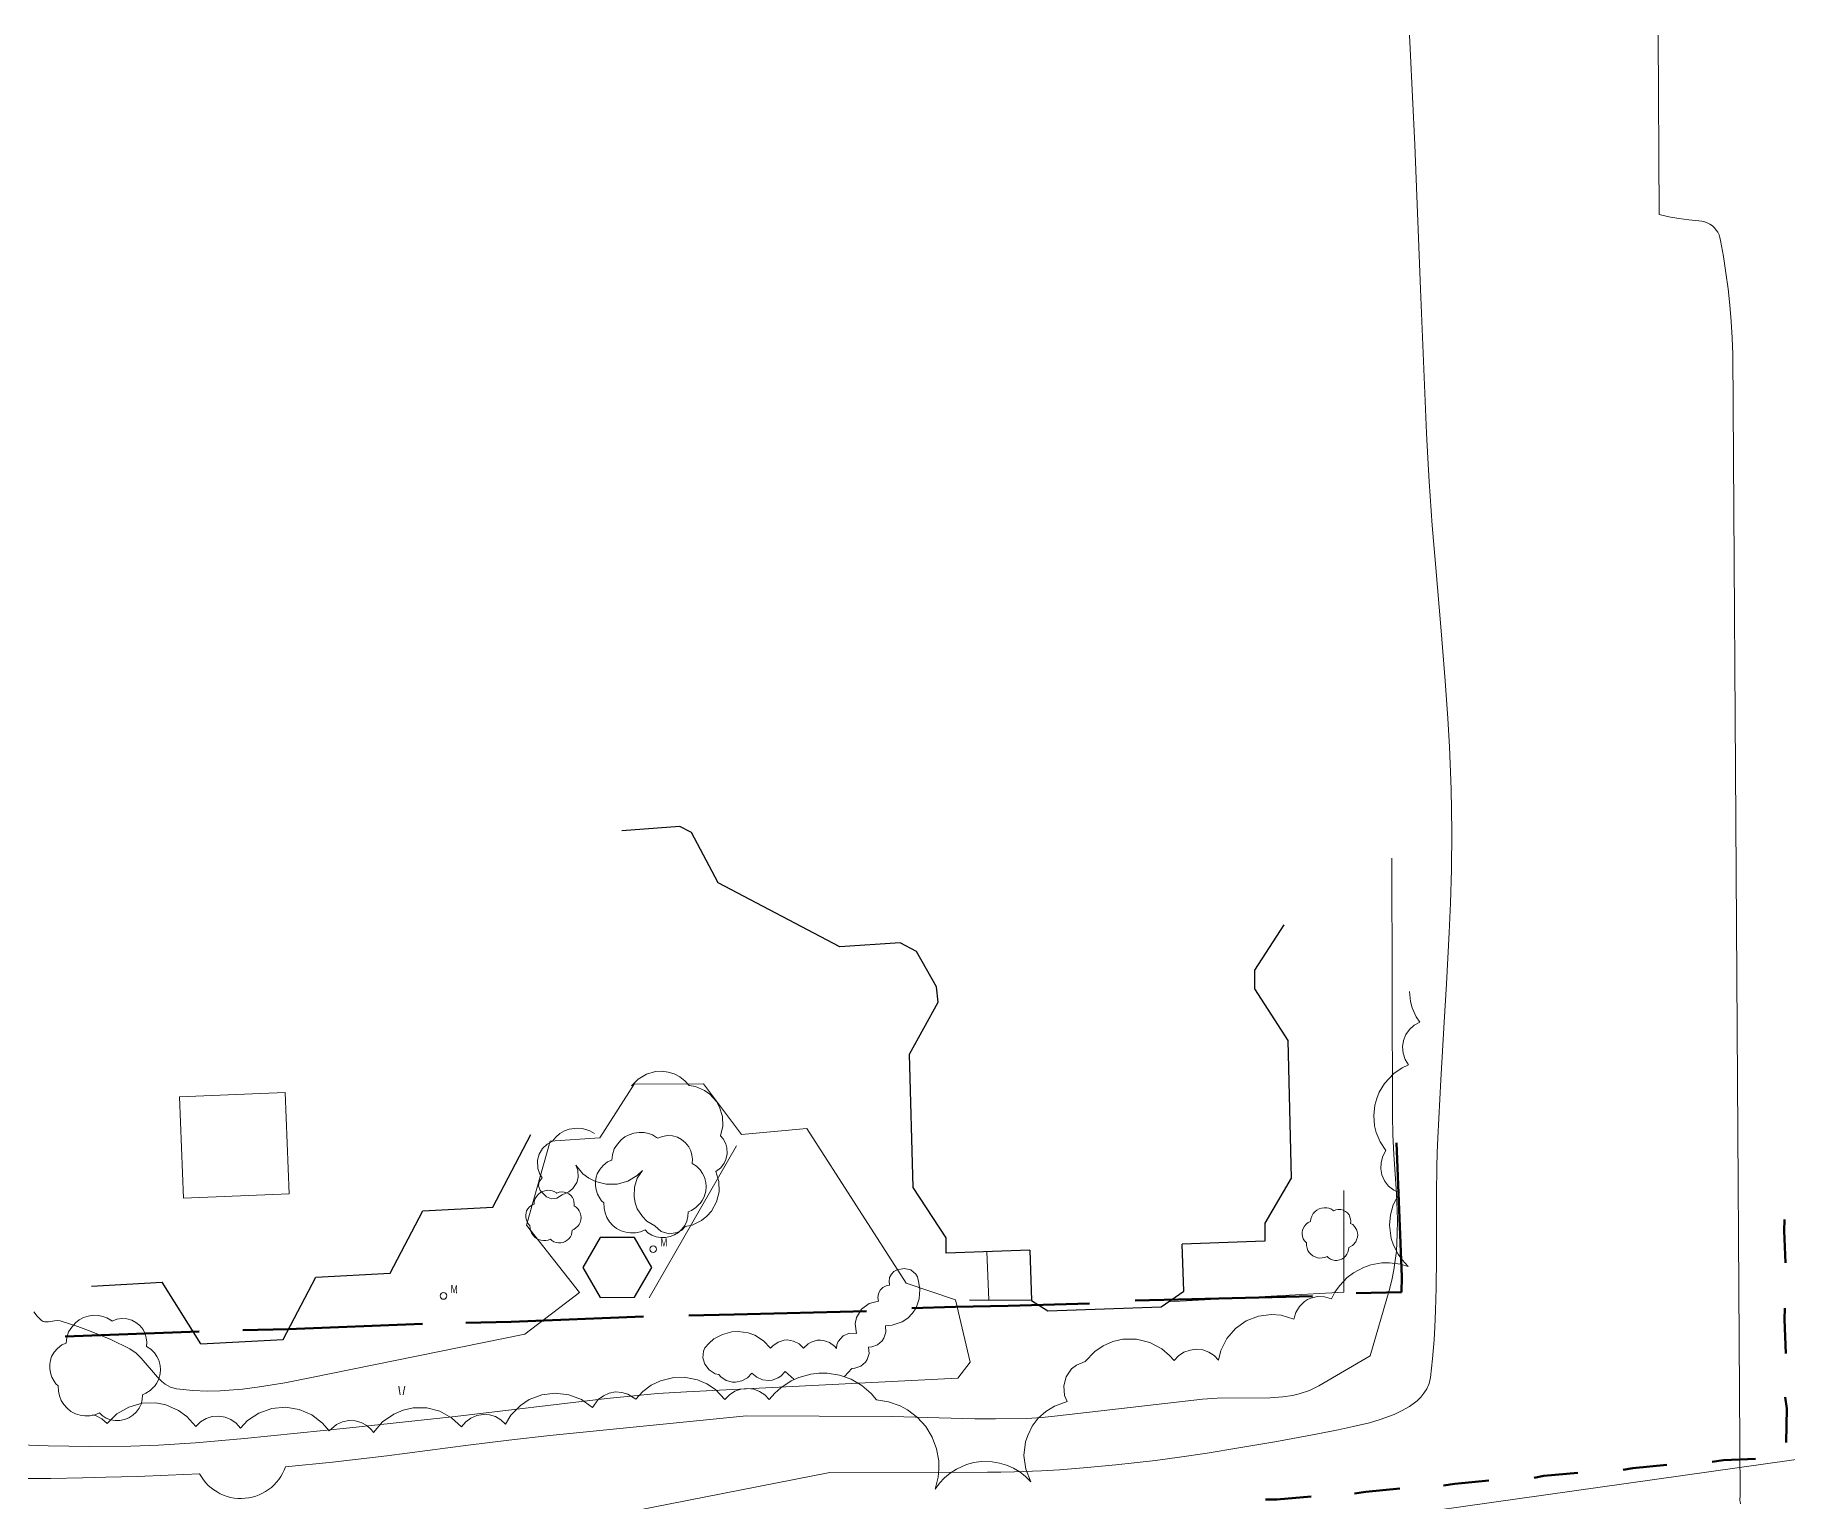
# Model space of a CAD drawing. Header units: metres. Extents: x -208 to 1512, y -277 to 123.
# Drawn here: x 702.9 to 781.8, y 57.1 to 123.1 of the extents above; entities that cross this region are included whole.
import ezdxf
from ezdxf.enums import TextEntityAlignment as Align

# ---------------------------------------------------------------- set-up
doc = ezdxf.new("R2010")
doc.units = ezdxf.units.M
doc.header["$MEASUREMENT"] = 0
for name, color, linetype in [('740_WienGV_Flwd-Bebauungsplan', 7, 'Continuous'), ('740_WienGV_L_Baum_ -gruppen_ Grünflächen', 7, 'Continuous'), ('740_WienGV_L_Böschungskante', 7, 'Continuous'), ('740_WienGV_L_Gebäude', 7, 'Continuous'), ('740_WienGV_L_Mast', 7, 'Continuous'), ('740_WienGV_L_Mauer_Sockel', 7, 'Continuous'), ('740_WienGV_unbrauchbares', 7, 'Continuous')]:
    doc.layers.add(name, color=color, linetype=linetype)
doc.styles.add('ERSTELLTER_STIL_2', font='arial.ttf', dxfattribs={"width": 0.75})

# ---------------------------------------------------------------- blocks, each defined once
blk = doc.blocks.new('LO00130[549]_5', base_point=(721.293, 66.393))
at = {"layer": '740_WienGV_L_Mast', "color": 252, "linetype": 'Continuous', "lineweight": 13, "true_color": 0x949494}
blk.add_circle((721.293, 66.393), 0.15, dxfattribs=at)
at = {"layer": '740_WienGV_L_Mast', "color": 252, "lineweight": 13, "true_color": 0x949494, "style": 'ERSTELLTER_STIL_2'}
blk.add_attdef('M', text='', height=0.36, rotation=358.95, dxfattribs=at).set_placement((721.611, 66.414), align=Align.BOTTOM_LEFT)
blk = doc.blocks.new('LO00130[552]_5', base_point=(730.731, 68.496))
at = {"layer": '740_WienGV_L_Mast', "color": 252, "linetype": 'Continuous', "lineweight": 13, "true_color": 0x949494}
blk.add_circle((730.731, 68.496), 0.15, dxfattribs=at)
at = {"layer": '740_WienGV_L_Mast', "color": 252, "lineweight": 13, "true_color": 0x949494, "style": 'ERSTELLTER_STIL_2'}
blk.add_attdef('M', text='', height=0.36, rotation=358.95, dxfattribs=at).set_placement((731.048, 68.516), align=Align.BOTTOM_LEFT)
blk = doc.blocks.new('GI00131_ATT627(WIESE)0[569]_5', base_point=(719.418, 62.139))
at = {"layer": '740_WienGV_L_Baum_ -gruppen_ Grünflächen', "color": 252, "linetype": 'Continuous', "lineweight": 13, "true_color": 0x949494}
for p, q in [((719.282, 62.341), (719.322, 62.121)), ((719.514, 62.123), (719.562, 62.336)), ((719.322, 62.121), (719.343, 61.94)), ((719.487, 61.938), (719.514, 62.123))]:
    blk.add_line(p, q, dxfattribs=at)
blk = doc.blocks.new('GI0007_ATT22(LAUB)0[583]_5', base_point=(726.242, 69.961))
at = {"layer": '740_WienGV_L_Baum_ -gruppen_ Grünflächen', "color": 252, "linetype": 'Continuous', "lineweight": 13, "true_color": 0x949494}
for p, q in [((725.493, 70.88), (725.572, 70.976)), ((725.572, 70.976), (725.658, 71.042)), ((725.658, 71.042), (725.751, 71.092)), ((725.751, 71.092), (725.857, 71.126)), ((725.857, 71.126), (725.976, 71.145)), ((725.976, 71.145), (726.094, 71.139)), ((726.094, 71.139), (726.186, 71.122)), ((726.186, 71.122), (726.281, 71.091)), ((726.281, 71.091), (726.372, 71.033)), ((726.372, 71.033), (726.401, 71.013)), ((726.401, 71.013), (726.504, 71.055)), ((726.504, 71.055), (726.615, 71.073)), ((726.615, 71.073), (726.727, 71.067)), ((726.727, 71.067), (726.842, 71.037)), ((726.842, 71.037), (726.933, 70.983)), ((726.933, 70.983), (727.024, 70.912)), ((725.014, 70.135), (725.037, 70.215)), ((725.037, 70.215), (725.094, 70.313)), ((725.094, 70.313), (725.168, 70.401)), ((725.168, 70.401), (725.266, 70.479)), ((725.266, 70.479), (725.368, 70.522)), ((725.368, 70.522), (725.382, 70.642)), ((725.382, 70.642), (725.42, 70.773)), ((725.42, 70.773), (725.493, 70.88)), ((727.024, 70.912), (727.099, 70.822)), ((727.099, 70.822), (727.138, 70.729)), ((727.138, 70.729), (727.165, 70.636)), ((727.165, 70.636), (727.178, 70.543)), ((727.178, 70.543), (727.169, 70.444)), ((727.169, 70.444), (727.271, 70.385)), ((727.271, 70.385), (727.347, 70.304)), ((727.347, 70.304), (727.406, 70.219)), ((727.406, 70.219), (727.447, 70.135)), ((724.995, 69.951), (724.996, 70.043)), ((725.009, 69.849), (724.995, 69.951)), ((724.996, 70.043), (725.014, 70.135)), ((725.041, 69.753), (725.009, 69.849)), ((725.094, 69.663), (725.041, 69.753)), ((725.134, 69.607), (725.094, 69.663)), ((725.187, 69.561), (725.134, 69.607)), ((725.191, 69.44), (725.187, 69.561)), ((725.213, 69.333), (725.191, 69.44)), ((727.254, 69.454), (727.155, 69.39)), ((727.339, 69.534), (727.254, 69.454)), ((727.348, 69.547), (727.339, 69.534)), ((727.399, 69.613), (727.348, 69.547)), ((727.443, 69.696), (727.399, 69.613)), ((727.479, 69.825), (727.443, 69.696)), ((727.447, 70.135), (727.477, 70.017)), ((727.477, 70.017), (727.488, 69.928)), ((727.488, 69.928), (727.479, 69.825)), ((725.253, 69.23), (725.213, 69.333)), ((725.312, 69.136), (725.253, 69.23)), ((725.387, 69.053), (725.312, 69.136)), ((725.473, 68.984), (725.387, 69.053)), ((725.571, 68.932), (725.473, 68.984)), ((725.677, 68.898), (725.571, 68.932)), ((725.787, 68.882), (725.677, 68.898)), ((725.898, 68.887), (725.787, 68.882)), ((726.007, 68.91), (725.898, 68.887)), ((726.11, 68.953), (726.007, 68.91)), ((726.173, 68.889), (726.11, 68.953)), ((726.263, 68.834), (726.173, 68.889)), ((726.362, 68.797), (726.263, 68.834)), ((726.466, 68.777), (726.362, 68.797)), ((726.573, 68.779), (726.466, 68.777)), ((726.676, 68.8), (726.573, 68.779)), ((726.775, 68.839), (726.676, 68.8)), ((726.863, 68.896), (726.775, 68.839)), ((726.941, 68.968), (726.863, 68.896)), ((727.003, 69.054), (726.941, 68.968)), ((727.049, 69.149), (727.003, 69.054)), ((727.076, 69.251), (727.049, 69.149)), ((727.085, 69.358), (727.076, 69.251)), ((727.155, 69.39), (727.085, 69.358))]:
    blk.add_line(p, q, dxfattribs=at)
blk = doc.blocks.new('GI0007_ATT22(LAUB)0[584]_5', base_point=(761.175, 69.176))
at = {"layer": '740_WienGV_L_Baum_ -gruppen_ Grünflächen', "color": 252, "linetype": 'Continuous', "lineweight": 13, "true_color": 0x949494}
for p, q in [((760.427, 70.096), (760.505, 70.192)), ((760.505, 70.192), (760.592, 70.258)), ((760.592, 70.258), (760.685, 70.308)), ((760.685, 70.308), (760.79, 70.342)), ((760.79, 70.342), (760.91, 70.361)), ((760.91, 70.361), (761.027, 70.355)), ((761.027, 70.355), (761.119, 70.337)), ((761.119, 70.337), (761.215, 70.307)), ((761.215, 70.307), (761.306, 70.249)), ((761.306, 70.249), (761.334, 70.229)), ((761.334, 70.229), (761.438, 70.271)), ((761.438, 70.271), (761.548, 70.289)), ((761.548, 70.289), (761.66, 70.283)), ((761.66, 70.283), (761.775, 70.252)), ((761.775, 70.252), (761.867, 70.199)), ((761.867, 70.199), (761.958, 70.128)), ((759.947, 69.351), (759.97, 69.43)), ((759.97, 69.43), (760.027, 69.529)), ((760.027, 69.529), (760.102, 69.616)), ((760.102, 69.616), (760.199, 69.695)), ((760.199, 69.695), (760.301, 69.737)), ((760.301, 69.737), (760.316, 69.858)), ((760.316, 69.858), (760.354, 69.989)), ((760.354, 69.989), (760.427, 70.096)), ((761.958, 70.128), (762.033, 70.038)), ((762.033, 70.038), (762.072, 69.945)), ((762.072, 69.945), (762.099, 69.852)), ((762.099, 69.852), (762.111, 69.759)), ((762.111, 69.759), (762.102, 69.66)), ((762.102, 69.66), (762.204, 69.601)), ((762.204, 69.601), (762.281, 69.52)), ((762.281, 69.52), (762.34, 69.435)), ((762.34, 69.435), (762.381, 69.351)), ((759.928, 69.166), (759.93, 69.259)), ((759.942, 69.065), (759.928, 69.166)), ((759.93, 69.259), (759.947, 69.351)), ((759.974, 68.968), (759.942, 69.065)), ((760.028, 68.878), (759.974, 68.968)), ((760.068, 68.823), (760.028, 68.878)), ((760.12, 68.777), (760.068, 68.823)), ((760.125, 68.656), (760.12, 68.777)), ((760.146, 68.549), (760.125, 68.656)), ((762.088, 68.606), (762.018, 68.573)), ((762.187, 68.67), (762.088, 68.606)), ((762.272, 68.75), (762.187, 68.67)), ((762.281, 68.762), (762.272, 68.75)), ((762.332, 68.829), (762.281, 68.762)), ((762.376, 68.912), (762.332, 68.829)), ((762.413, 69.041), (762.376, 68.912)), ((762.381, 69.351), (762.411, 69.233)), ((762.411, 69.233), (762.422, 69.144)), ((762.422, 69.144), (762.413, 69.041)), ((760.187, 68.445), (760.146, 68.549)), ((760.246, 68.352), (760.187, 68.445)), ((760.32, 68.269), (760.246, 68.352)), ((760.406, 68.2), (760.32, 68.269)), ((760.505, 68.148), (760.406, 68.2)), ((760.611, 68.114), (760.505, 68.148)), ((760.721, 68.098), (760.611, 68.114)), ((760.831, 68.103), (760.721, 68.098)), ((760.94, 68.126), (760.831, 68.103)), ((761.044, 68.168), (760.94, 68.126)), ((761.107, 68.105), (761.044, 68.168)), ((761.196, 68.05), (761.107, 68.105)), ((761.295, 68.013), (761.196, 68.05)), ((761.4, 67.993), (761.295, 68.013)), ((761.506, 67.994), (761.4, 67.993)), ((761.61, 68.016), (761.506, 67.994)), ((761.708, 68.055), (761.61, 68.016)), ((761.797, 68.112), (761.708, 68.055)), ((761.874, 68.183), (761.797, 68.112)), ((761.936, 68.269), (761.874, 68.183)), ((761.982, 68.364), (761.936, 68.269)), ((762.009, 68.467), (761.982, 68.364)), ((762.018, 68.573), (762.009, 68.467))]:
    blk.add_line(p, q, dxfattribs=at)
blk = doc.blocks.new('GI0007_ATT22(LAUB)0[602]_5', base_point=(730.624, 71.383))
at = {"layer": '740_WienGV_L_Baum_ -gruppen_ Grünflächen', "color": 252, "linetype": 'Continuous', "lineweight": 13, "true_color": 0x949494}
for p, q in [((729.127, 73.222), (729.283, 73.415)), ((729.283, 73.415), (729.456, 73.547)), ((729.456, 73.547), (729.643, 73.646)), ((729.643, 73.646), (729.854, 73.713)), ((729.854, 73.713), (730.093, 73.752)), ((730.093, 73.752), (730.327, 73.74)), ((730.327, 73.74), (730.512, 73.705)), ((730.512, 73.705), (730.702, 73.645)), ((730.702, 73.645), (730.885, 73.527)), ((730.885, 73.527), (730.941, 73.487)), ((730.941, 73.487), (731.149, 73.572)), ((731.149, 73.572), (731.37, 73.607)), ((731.37, 73.607), (731.594, 73.596)), ((731.594, 73.596), (731.824, 73.535)), ((731.824, 73.535), (732.007, 73.429)), ((732.007, 73.429), (732.189, 73.287)), ((728.875, 72.505), (728.905, 72.746)), ((728.905, 72.746), (728.981, 73.008)), ((728.981, 73.008), (729.127, 73.222)), ((732.189, 73.287), (732.339, 73.106)), ((732.339, 73.106), (732.417, 72.92)), ((732.417, 72.92), (732.47, 72.734)), ((732.47, 72.734), (732.495, 72.549)), ((728.168, 71.732), (728.214, 71.891)), ((728.214, 71.891), (728.327, 72.088)), ((728.327, 72.088), (728.476, 72.263)), ((728.476, 72.263), (728.671, 72.42)), ((728.671, 72.42), (728.875, 72.505)), ((732.495, 72.549), (732.478, 72.35)), ((732.478, 72.35), (732.682, 72.232)), ((732.682, 72.232), (732.835, 72.07)), ((732.835, 72.07), (732.953, 71.9)), ((732.953, 71.9), (733.035, 71.732)), ((728.129, 71.363), (728.133, 71.548)), ((728.158, 71.16), (728.129, 71.363)), ((728.133, 71.548), (728.168, 71.732)), ((728.222, 70.967), (728.158, 71.16)), ((733.098, 71.112), (733.026, 70.854)), ((733.035, 71.732), (733.095, 71.496)), ((733.095, 71.496), (733.116, 71.318)), ((733.116, 71.318), (733.098, 71.112)), ((728.328, 70.787), (728.222, 70.967)), ((728.408, 70.675), (728.328, 70.787)), ((728.513, 70.585), (728.408, 70.675)), ((728.523, 70.343), (728.513, 70.585)), ((728.565, 70.129), (728.523, 70.343)), ((732.45, 70.242), (732.31, 70.177)), ((732.648, 70.37), (732.45, 70.242)), ((732.818, 70.531), (732.648, 70.37)), ((732.836, 70.555), (732.818, 70.531)), ((732.938, 70.688), (732.836, 70.555)), ((733.026, 70.854), (732.938, 70.688)), ((728.647, 69.921), (728.565, 70.129)), ((728.764, 69.734), (728.647, 69.921)), ((728.914, 69.568), (728.764, 69.734)), ((729.086, 69.429), (728.914, 69.568)), ((729.283, 69.326), (729.086, 69.429)), ((732.022, 69.397), (731.866, 69.254)), ((732.146, 69.569), (732.022, 69.397)), ((732.238, 69.759), (732.146, 69.569)), ((732.292, 69.964), (732.238, 69.759)), ((732.31, 70.177), (732.292, 69.964)), ((729.495, 69.258), (729.283, 69.326)), ((729.715, 69.226), (729.495, 69.258)), ((729.935, 69.236), (729.715, 69.226)), ((730.153, 69.282), (729.935, 69.236)), ((730.361, 69.367), (730.153, 69.282)), ((730.487, 69.24), (730.361, 69.367)), ((730.666, 69.13), (730.487, 69.24)), ((730.864, 69.055), (730.666, 69.13)), ((731.073, 69.016), (730.864, 69.055)), ((731.286, 69.019), (731.073, 69.016)), ((731.493, 69.062), (731.286, 69.019)), ((731.69, 69.14), (731.493, 69.062)), ((731.866, 69.254), (731.69, 69.14))]:
    blk.add_line(p, q, dxfattribs=at)
blk = doc.blocks.new('GI0007_ATT22(LAUB)0[603]_5', base_point=(706.076, 63.155))
at = {"layer": '740_WienGV_L_Baum_ -gruppen_ Grünflächen', "color": 252, "linetype": 'Continuous', "lineweight": 13, "true_color": 0x949494}
for p, q in [((705.095, 65.418), (705.306, 65.485)), ((705.306, 65.485), (705.545, 65.523)), ((705.545, 65.523), (705.779, 65.512)), ((705.779, 65.512), (705.964, 65.476)), ((705.964, 65.476), (706.154, 65.416)), ((704.357, 64.518), (704.433, 64.779)), ((704.433, 64.779), (704.579, 64.993)), ((704.579, 64.993), (704.735, 65.186)), ((704.735, 65.186), (704.908, 65.318)), ((704.908, 65.318), (705.095, 65.418)), ((706.154, 65.416), (706.337, 65.299)), ((706.337, 65.299), (706.393, 65.259)), ((706.393, 65.259), (706.601, 65.344)), ((706.601, 65.344), (706.822, 65.379)), ((706.822, 65.379), (707.046, 65.368)), ((707.046, 65.368), (707.276, 65.307)), ((707.276, 65.307), (707.459, 65.2)), ((707.459, 65.2), (707.641, 65.058)), ((707.641, 65.058), (707.791, 64.878)), ((707.791, 64.878), (707.869, 64.691)), ((707.869, 64.691), (707.922, 64.506)), ((703.78, 63.86), (703.929, 64.035)), ((703.929, 64.035), (704.123, 64.191)), ((704.123, 64.191), (704.328, 64.276)), ((704.328, 64.276), (704.357, 64.518)), ((707.922, 64.506), (707.948, 64.32)), ((707.948, 64.32), (707.93, 64.121)), ((707.93, 64.121), (708.134, 64.004)), ((708.134, 64.004), (708.287, 63.841)), ((703.581, 63.135), (703.585, 63.319)), ((703.61, 62.931), (703.581, 63.135)), ((703.585, 63.319), (703.62, 63.504)), ((703.62, 63.504), (703.666, 63.663)), ((703.666, 63.663), (703.78, 63.86)), ((708.287, 63.841), (708.405, 63.672)), ((708.405, 63.672), (708.487, 63.503)), ((708.487, 63.503), (708.547, 63.268)), ((708.547, 63.268), (708.568, 63.089)), ((708.568, 63.089), (708.55, 62.884)), ((703.674, 62.738), (703.61, 62.931)), ((703.781, 62.559), (703.674, 62.738)), ((703.86, 62.447), (703.781, 62.559)), ((703.965, 62.356), (703.86, 62.447)), ((703.975, 62.114), (703.965, 62.356)), ((708.27, 62.302), (708.1, 62.142)), ((708.288, 62.327), (708.27, 62.302)), ((708.39, 62.46), (708.288, 62.327)), ((708.478, 62.625), (708.39, 62.46)), ((708.55, 62.884), (708.478, 62.625)), ((704.017, 61.9), (703.975, 62.114)), ((704.099, 61.692), (704.017, 61.9)), ((704.216, 61.505), (704.099, 61.692)), ((707.69, 61.531), (707.598, 61.34)), ((707.744, 61.736), (707.69, 61.531)), ((707.762, 61.949), (707.744, 61.736)), ((707.902, 62.014), (707.762, 61.949)), ((708.1, 62.142), (707.902, 62.014)), ((704.366, 61.339), (704.216, 61.505)), ((704.538, 61.201), (704.366, 61.339)), ((704.735, 61.098), (704.538, 61.201)), ((704.947, 61.03), (704.735, 61.098)), ((705.167, 60.997), (704.947, 61.03)), ((705.388, 61.007), (705.167, 60.997)), ((705.605, 61.053), (705.388, 61.007)), ((705.813, 61.138), (705.605, 61.053)), ((705.939, 61.012), (705.813, 61.138)), ((706.118, 60.902), (705.939, 61.012)), ((706.316, 60.827), (706.118, 60.902)), ((706.525, 60.788), (706.316, 60.827)), ((706.738, 60.791), (706.525, 60.788)), ((706.945, 60.833), (706.738, 60.791)), ((707.142, 60.911), (706.945, 60.833)), ((707.318, 61.025), (707.142, 60.911)), ((707.474, 61.168), (707.318, 61.025)), ((707.598, 61.34), (707.474, 61.168))]:
    blk.add_line(p, q, dxfattribs=at)

msp = doc.modelspace()

# ---------------------------------------------------------------- linework, layer by layer
at = {"layer": '740_WienGV_Flwd-Bebauungsplan', "color": 1, "linetype": 'Continuous', "lineweight": 50, "true_color": 0xfb0106}
for points in [[(764.173, 73.285), (764.407, 67.247)], [(781.611, 69.325), (781.62, 69.835)], [(781.671, 67.879), (781.611, 69.325)], [(764.407, 67.247), (764.395, 66.568)], [(760.397, 66.383), (754.36, 66.234)], [(764.395, 66.568), (762.354, 66.519)], [(730.295, 65.467), (724.342, 65.231)], [(734.376, 65.565), (732.336, 65.516)], [(740.328, 65.716), (734.376, 65.565)], [(744.326, 65.9), (742.37, 65.85)], [(750.363, 66.049), (746.706, 65.943), (744.326, 65.9)], [(754.36, 66.234), (752.405, 66.183)], [(781.626, 65.33), (781.635, 65.84)], [(710.311, 64.798), (704.273, 64.564)], [(714.307, 64.898), (712.267, 64.848)], [(720.345, 65.132), (714.307, 64.898)], [(724.342, 65.231), (722.301, 65.182)], [(781.684, 63.8), (781.626, 65.33)], [(781.726, 61.334), (781.65, 61.846)], [(781.699, 59.805), (781.726, 61.334)], [(772.326, 58.44), (770.794, 58.297)], [(774.795, 58.652), (774.368, 58.574)], [(776.327, 58.795), (774.795, 58.652)], [(778.88, 59.005), (778.369, 58.929)], [(780.326, 59.064), (778.88, 59.005)], [(762.793, 57.588), (762.281, 57.512)], [(764.325, 57.731), (762.793, 57.588)], [(766.793, 57.942), (766.282, 57.866)], [(768.326, 58.085), (766.793, 57.942)], [(770.794, 58.297), (770.368, 58.219)], [(758.792, 57.233), (758.282, 57.242)], [(760.324, 57.376), (758.792, 57.233)]]:
    msp.add_lwpolyline(points, dxfattribs=at)
at = {"layer": '740_WienGV_L_Baum_ -gruppen_ Grünflächen', "color": 72, "linetype": 'Continuous', "lineweight": 13, "true_color": 0x69e600}
msp.add_line((744.322, 66.217), (742.116, 66.962), dxfattribs=at)
for points in [[(762.99, 63.704), (763.843, 66.636), (763.966, 67.111), (764.055, 67.561), (764.163, 68.413), (764.203, 69.166), (764.209, 69.83), (764.165, 71), (764.052, 72.762), (764.008, 73.64), (763.993, 74.513), (763.965, 86.082)], [(764.699, 67.724), (764.419, 68.014), (764.238, 68.266), (764.029, 68.68), (763.933, 68.973), (763.854, 69.583), (763.895, 70.043), (764.018, 70.488), (764.306, 71.031), (764.042, 71.156), (763.815, 71.339), (763.636, 71.57), (763.516, 71.835), (763.461, 72.117), (763.472, 72.403), (763.547, 72.679), (763.683, 72.932), (763.431, 73.32), (763.255, 73.75), (763.184, 74.051), (763.147, 74.513), (763.198, 74.974), (763.278, 75.27), (763.393, 75.554), (763.63, 75.948), (764.049, 76.393), (764.428, 76.653), (764.704, 76.785), (764.552, 77.032), (764.461, 77.309), (764.437, 77.6), (764.481, 77.888), (764.588, 78.152), (764.752, 78.385), (764.965, 78.574), (765.215, 78.71), (765.05, 78.956), (764.868, 79.36), (764.793, 79.645), (764.752, 80.086)], [(729.756, 75.844), (730.054, 76.151), (730.421, 76.37), (730.833, 76.485), (731.118, 76.5), (731.402, 76.464), (731.674, 76.379), (731.928, 76.247), (732.155, 76.074), (732.347, 75.862), (732.636, 75.811), (733.041, 75.642), (733.28, 75.472), (733.575, 75.146), (733.718, 74.89), (733.845, 74.47), (733.857, 74.03), (733.753, 73.603), (733.87, 73.468), (733.997, 73.233), (734.046, 73.06), (734.06, 72.792), (734.003, 72.53), (733.928, 72.368), (733.765, 72.156), (733.552, 71.993), (733.685, 71.544), (733.695, 71.076), (733.583, 70.621), (733.355, 70.212), (733.148, 69.978), (732.902, 69.785), (732.479, 69.583), (732.174, 69.513), (732.013, 69.355), (731.815, 69.245), (731.445, 69.186), (731.085, 69.291), (730.805, 69.541), (730.446, 69.764), (730.243, 69.962), (730.014, 70.318), (729.917, 70.583), (729.867, 70.861), (729.887, 71.284), (730.015, 71.687), (730.245, 72.042), (730.006, 71.814), (729.582, 71.558), (729.104, 71.423), (728.609, 71.417), (728.129, 71.542), (727.835, 71.693), (727.571, 71.894), (727.252, 72.273), (727.337, 72.047), (727.353, 71.727), (727.291, 71.494), (727.119, 71.223), (726.933, 71.07), (726.636, 70.949), (726.393, 70.791), (726.151, 70.768), (725.924, 70.851), (725.648, 71.13), (725.576, 71.342), (725.604, 71.526), (725.738, 71.706), (725.636, 71.866), (725.54, 72.131), (725.527, 72.508), (725.603, 72.779), (725.749, 73.023), (725.952, 73.219), (726.2, 73.356), (726.349, 73.54), (726.529, 73.695), (726.732, 73.815), (726.955, 73.898), (727.307, 73.946), (727.543, 73.927), (727.882, 73.821), (728.087, 73.702)], [(726.088, 73.35), (728.33, 73.513), (729.878, 75.916), (732.991, 75.943), (734.703, 73.657), (737.634, 73.932), (742.116, 66.962)], [(724.958, 64.677), (727.421, 66.547), (725.032, 69.574), (726.088, 73.35)], [(753.892, 66.123), (761.799, 66.565), (761.805, 71.137)], [(751.852, 64.444), (752.469, 64.449), (753.067, 64.304), (753.61, 64.017), (753.963, 63.719), (754.165, 63.486), (754.364, 63.7), (754.607, 63.861), (754.881, 63.962), (755.17, 63.997), (755.455, 63.965), (755.725, 63.869), (755.965, 63.713), (756.164, 63.508), (756.27, 63.942), (756.533, 64.476), (756.919, 64.929), (757.403, 65.274), (757.954, 65.489), (758.542, 65.564), (758.984, 65.523), (759.549, 65.345), (759.636, 65.651), (759.8, 65.924), (760.031, 66.143), (760.166, 66.228), (760.31, 66.294), (760.62, 66.367), (760.936, 66.357), (761.24, 66.263), (761.4, 66.567), (761.598, 66.85), (761.956, 67.222), (762.23, 67.43), (762.686, 67.674), (763.011, 67.788), (763.512, 67.88), (763.85, 67.889)], [(763.85, 67.889), (764.352, 67.825), (764.699, 67.724)], [(739.815, 65.141), (739.878, 65.43), (740.106, 65.802), (740.452, 66.052), (740.867, 66.153), (740.838, 66.324), (740.865, 66.496), (740.944, 66.651), (741.06, 66.768), (741.205, 66.846), (741.367, 66.878), (741.338, 67.049), (741.364, 67.221), (741.443, 67.376), (741.559, 67.493), (741.704, 67.571), (742.018, 67.626), (742.314, 67.563), (742.546, 67.378), (742.622, 67.255), (742.683, 66.971)], [(742.683, 66.971), (742.731, 66.689), (742.702, 66.262), (742.555, 65.86), (742.398, 65.621), (742.18, 65.401), (741.923, 65.229), (741.484, 65.077), (741.175, 65.053), (741.196, 64.768), (741.112, 64.497), (741.033, 64.377), (740.822, 64.196), (740.561, 64.103), (740.422, 64.093), (740.442, 63.809), (740.358, 63.537), (740.279, 63.418), (740.069, 63.237), (739.807, 63.143), (739.668, 63.134), (739.337, 62.764)], [(702.864, 65.677), (703.018, 65.484), (703.191, 65.302), (703.279, 65.246), (703.366, 65.225), (703.531, 65.231), (703.795, 65.278), (703.924, 65.289), (704.046, 65.273), (704.847, 65.016), (705.445, 64.797), (706.326, 64.428), (707.185, 64.012), (707.474, 63.818), (707.702, 63.602), (708.427, 62.736), (708.617, 62.547), (708.767, 62.425), (709.01, 62.285), (709.283, 62.208), (710.019, 62.136), (710.67, 62.116), (711.246, 62.128), (712.259, 62.204), (713.021, 62.299), (714.159, 62.486), (715.281, 62.705), (724.958, 64.677)], [(744.322, 66.217), (744.989, 63.412), (744.439, 62.699)], [(737.064, 62.637), (736.671, 62.995), (736.472, 62.783), (736.35, 62.703), (736.077, 62.603), (735.932, 62.585), (735.648, 62.618), (735.386, 62.735), (735.172, 62.925), (734.973, 62.713), (734.719, 62.572), (734.434, 62.516), (734.291, 62.521), (734.014, 62.597), (733.774, 62.752), (733.675, 62.856), (733.518, 62.897), (733.243, 63.064), (733.05, 63.32), (732.967, 63.613), (732.994, 63.916), (733.048, 64.059), (733.24, 64.275), (733.462, 64.459), (733.843, 64.664), (734.26, 64.775), (734.548, 64.794), (735.008, 64.731), (735.299, 64.625), (735.693, 64.38), (736.014, 64.045), (736.11, 64.153), (736.347, 64.319), (736.624, 64.404), (736.769, 64.412), (737.046, 64.365), (737.296, 64.237), (737.496, 64.039), (737.705, 64.24), (737.83, 64.313), (738.107, 64.398), (738.252, 64.406), (738.393, 64.393), (738.659, 64.304), (738.887, 64.138), (738.979, 64.032), (738.998, 64.195), (739.056, 64.349), (739.269, 64.598), (739.557, 64.718), (739.869, 64.702), (739.815, 65.141)], [(743.576, 58.975), (743.585, 58.604), (743.549, 58.236), (743.409, 57.699), (743.605, 57.969), (743.833, 58.213), (744.09, 58.427), (744.372, 58.608), (744.829, 58.811), (745.153, 58.897), (745.484, 58.943), (745.983, 58.935), (746.31, 58.878), (746.629, 58.781), (746.933, 58.646), (747.218, 58.475), (747.48, 58.269), (747.715, 58.034), (747.488, 58.606), (747.409, 59.217), (747.484, 59.827), (747.577, 60.121), (747.781, 60.53), (748.055, 60.892), (748.391, 61.199), (748.777, 61.439), (749.348, 61.641), (749.239, 61.91), (749.2, 62.343), (749.313, 62.762), (749.554, 63.108), (749.774, 63.285), (750.165, 63.445), (750.59, 63.894), (750.974, 64.155), (751.4, 64.34), (751.852, 64.444)], [(734.934, 61.006), (738.202, 60.987), (741.47, 60.967), (745.196, 60.87), (746.127, 60.859), (747.525, 60.888), (748.224, 60.93), (748.922, 60.996), (752.185, 61.371), (755.436, 61.749), (756.101, 61.797), (758.482, 61.806), (759.062, 61.852), (759.486, 61.919), (759.797, 61.992), (760.249, 62.144), (760.681, 62.356), (761.836, 63.03), (762.99, 63.704)], [(744.439, 62.699), (732.221, 62.081), (730.917, 61.998), (728.638, 61.783), (721.816, 60.964), (717.078, 60.465), (712.336, 59.975), (710.134, 59.786), (708.477, 59.688), (707.235, 59.642), (705.371, 59.618), (703.507, 59.651), (700.058, 59.767)], [(730.266, 62.094), (730.637, 62.373), (731.053, 62.58), (731.654, 62.728), (732.117, 62.739), (732.721, 62.623), (733.145, 62.44), (733.528, 62.182), (733.953, 61.739), (734.155, 61.95), (734.4, 62.108), (734.675, 62.205), (734.966, 62.236), (735.25, 62.2), (735.518, 62.1), (735.756, 61.941), (735.953, 61.733), (736.195, 62.015), (736.47, 62.266), (736.937, 62.575), (737.276, 62.73), (737.814, 62.881), (738.185, 62.925), (738.557, 62.923), (739.106, 62.835), (739.63, 62.648), (740.11, 62.367), (740.53, 62.002), (740.77, 61.719), (741.322, 61.632), (741.847, 61.445), (742.175, 61.268), (742.619, 60.93), (742.992, 60.515), (743.282, 60.039), (743.478, 59.521), (743.576, 58.975)], [(705.493, 61.051), (705.644, 61.009), (705.925, 60.868), (706.16, 60.66), (706.605, 61.09), (707.141, 61.397), (707.737, 61.564), (708.354, 61.579), (708.808, 61.491), (709.371, 61.247), (709.746, 60.978), (710.157, 60.52), (710.365, 60.725), (710.616, 60.876), (710.893, 60.964), (711.185, 60.986), (711.468, 60.94), (711.733, 60.832), (711.967, 60.665), (712.156, 60.451), (712.479, 60.785), (712.995, 61.126), (713.578, 61.331), (714.195, 61.386), (714.802, 61.288), (715.366, 61.046), (715.855, 60.673), (716.153, 60.32), (716.482, 60.608), (716.747, 60.73), (717.034, 60.785), (717.323, 60.774), (717.598, 60.697), (717.85, 60.559), (718.064, 60.368)], [(718.064, 60.368), (718.152, 60.256), (718.551, 60.725), (719.054, 61.081), (719.48, 61.261), (719.932, 61.358), (720.542, 61.355), (721.129, 61.204), (721.663, 60.916), (722.111, 60.506), (722.298, 60.729), (722.531, 60.902), (722.798, 61.016), (723.084, 61.065), (723.366, 61.046), (723.637, 60.965), (723.882, 60.825), (724.089, 60.632), (724.331, 61.028), (724.759, 61.472), (725.144, 61.729), (725.72, 61.951), (726.326, 62.026), (726.932, 61.951), (727.501, 61.73), (727.999, 61.378), (728.255, 61.729), (728.487, 61.905), (728.755, 62.021), (729.038, 62.073), (729.321, 62.057), (729.594, 61.979), (729.953, 61.751), (730.266, 62.094)], [(714.188, 58.708), (716.296, 58.922), (718.742, 59.201), (722.407, 59.679), (724.239, 59.909), (726.075, 60.114), (734.934, 61.006)], [(699.747, 58.183), (701.162, 58.176), (702.222, 58.177), (703.636, 58.189), (705.05, 58.213), (706.103, 58.237), (707.508, 58.279), (708.913, 58.332), (710.317, 58.395)], [(710.318, 58.396), (710.402, 58.255), (710.496, 58.12), (710.602, 57.992), (710.716, 57.874), (710.839, 57.764), (710.97, 57.665), (711.108, 57.575), (711.254, 57.498), (711.405, 57.431), (711.56, 57.377), (711.719, 57.334), (711.881, 57.304), (712.045, 57.287), (712.21, 57.283), (712.374, 57.291), (712.535, 57.312), (712.694, 57.345), (712.849, 57.39), (713.001, 57.447), (713.148, 57.515), (713.29, 57.593), (713.425, 57.684), (713.552, 57.784), (713.672, 57.893), (713.784, 58.01), (713.885, 58.137), (713.977, 58.271), (714.058, 58.412), (714.129, 58.557), (714.187, 58.708)]]:
    msp.add_lwpolyline(points, dxfattribs=at)
at = {"layer": '740_WienGV_L_Böschungskante', "color": 252, "linetype": 'Continuous', "lineweight": 13, "true_color": 0x949494}
for points in [[(764.755, 123.114), (764.787, 122.497), (764.99, 118.175), (765.253, 111.69), (765.517, 105.207), (765.574, 104.083), (765.637, 103.03), (765.779, 101.058), (765.92, 99.334), (766.177, 96.321), (766.36, 94.062), (766.479, 92.369), (766.553, 91.098), (766.63, 89.192), (766.66, 87.284), (766.642, 85.567), (766.599, 84.064), (766.545, 82.746), (766.421, 80.439), (766.317, 78.706), (766.159, 76.109), (766.023, 73.513), (765.998, 72.827), (765.982, 72.186), (765.967, 70.986), (765.966, 69.939), (765.967, 68.116), (765.954, 66.757), (765.927, 65.743), (765.893, 64.986), (765.859, 64.419), (765.789, 63.572), (765.695, 62.73), (765.634, 62.456), (765.533, 62.219), (765.405, 62.013), (765.257, 61.836), (765.097, 61.681), (764.748, 61.419), (764.397, 61.22), (764.063, 61.065), (763.438, 60.834), (762.951, 60.691), (762.223, 60.514), (761.539, 60.374), (760.553, 60.183), (758.701, 59.838), (757.076, 59.555), (755.655, 59.326), (754.41, 59.143), (753.322, 58.997), (752.372, 58.882), (751.541, 58.79), (750.09, 58.654), (749.006, 58.575), (748.194, 58.529), (746.981, 58.482), (746.375, 58.47), (745.772, 58.465), (738.678, 58.453)], [(779.645, 57.035), (779.618, 57.226), (779.622, 57.416), (779.293, 108.761), (779.266, 109.501), (779.22, 110.232), (779.163, 110.963), (779.086, 111.695), (778.99, 112.417), (778.873, 113.149), (778.746, 113.871), (778.719, 114.002), (778.681, 114.123), (778.623, 114.244), (778.555, 114.345), (778.477, 114.446), (778.378, 114.538), (778.27, 114.61), (778.151, 114.672), (778.031, 114.715), (777.902, 114.747), (777.772, 114.759), (777.323, 114.798), (776.874, 114.866), (776.425, 114.944), (775.987, 115.042), (775.935, 123.114)], [(738.678, 58.453), (727.45, 56.241), (725.849, 55.942), (724.341, 55.69), (722.924, 55.475), (721.591, 55.29), (719.085, 54.978), (716.886, 54.734), (713.03, 54.341), (710.136, 54.05), (707.968, 53.817), (704.065, 53.39)]]:
    msp.add_lwpolyline(points, dxfattribs=at)
at = {"layer": '740_WienGV_L_Gebäude', "color": 7, "linetype": 'Continuous', "lineweight": 25}
for p, q in [((723.511, 70.386), (725.231, 73.649)), ((718.889, 67.42), (720.363, 70.217)), ((720.363, 70.217), (723.511, 70.386)), ((714.078, 64.441), (715.553, 67.24)), ((715.553, 67.24), (718.889, 67.42)), ((705.462, 66.838), (708.634, 67.009)), ((710.384, 64.243), (708.634, 67.009)), ((710.384, 64.243), (714.078, 64.441))]:
    msp.add_line(p, q, dxfattribs=at)
for points in [[(747.672, 68.458), (743.91, 68.316), (743.908, 69.011), (742.422, 71.276), (742.265, 77.276), (743.549, 79.602), (743.478, 80.295), (742.575, 81.894), (741.835, 82.274), (739.131, 82.1), (733.653, 84.977), (732.453, 87.246), (731.933, 87.515), (729.317, 87.311)], [(759.096, 83.087), (757.785, 81.051), (757.776, 80.206), (759.285, 77.882), (759.435, 71.686), (758.241, 69.665), (758.242, 68.858), (754.519, 68.717)], [(747.672, 68.458), (747.753, 66.192), (748.482, 65.728), (753.589, 65.91), (754.594, 66.616), (754.519, 68.717)]]:
    msp.add_lwpolyline(points, dxfattribs=at)
at = {"layer": '740_WienGV_L_Gebäude', "color": 252, "linetype": 'Continuous', "lineweight": 13, "true_color": 0x949494}
msp.add_lwpolyline([(709.414, 75.356), (714.171, 75.545), (714.351, 70.987), (709.594, 70.798)], close=True, dxfattribs=at)
at = {"layer": '740_WienGV_L_Gebäude', "color": 7, "linetype": 'Continuous', "lineweight": 25}
msp.add_lwpolyline([(729.895, 66.332), (730.67, 67.678), (729.892, 69.02), (728.34, 69.019), (727.566, 67.674), (728.344, 66.33)], close=True, dxfattribs=at)
at = {"layer": '740_WienGV_L_Mauer_Sockel', "color": 252, "linetype": 'Continuous', "lineweight": 13, "true_color": 0x949494}
msp.add_line((734.472, 73.144), (730.541, 66.314), dxfattribs=at)
at = {"layer": '740_WienGV_L_Mauer_Sockel', "color": 252, "linetype": 'Continuous', "lineweight": 13, "true_color": 0x8a8a8a}
msp.add_line((744.956, 66.197), (747.753, 66.208), dxfattribs=at)
at = {"layer": '740_WienGV_L_Mauer_Sockel', "color": 252, "linetype": 'Continuous', "lineweight": 13, "true_color": 0x949494}
msp.add_lwpolyline([(784.488, 59.367), (748.58, 54.304), (748.565, 50.774)], dxfattribs=at)
at = {"layer": '740_WienGV_unbrauchbares', "color": 252, "linetype": 'Continuous', "lineweight": 13, "true_color": 0x949494}
msp.add_line((745.835, 66.201), (745.74, 68.386), dxfattribs=at)

# ---------------------------------------------------------------- block references
at = {"layer": '740_WienGV_L_Baum_ -gruppen_ Grünflächen', "color": 72, "linetype": 'Continuous', "lineweight": 13, "true_color": 0x69e600}
for name, p in [('GI0007_ATT22(LAUB)0[602]_5', (730.624, 71.383)), ('GI0007_ATT22(LAUB)0[583]_5', (726.242, 69.961)), ('GI0007_ATT22(LAUB)0[584]_5', (761.175, 69.176)), ('GI0007_ATT22(LAUB)0[603]_5', (706.076, 63.155))]:
    msp.add_blockref(name, p, dxfattribs=at)
at = {"layer": '740_WienGV_L_Baum_ -gruppen_ Grünflächen', "color": 252, "linetype": 'Continuous', "lineweight": 13, "true_color": 0x949494}
msp.add_blockref('GI00131_ATT627(WIESE)0[569]_5', (719.418, 62.139), dxfattribs=at)
at = {"layer": '740_WienGV_L_Mast', "color": 252, "linetype": 'Continuous', "lineweight": 13, "true_color": 0x949494}
ref = msp.add_blockref('LO00130[552]_5', (730.731, 68.496), dxfattribs=at)
ref.add_attrib('M', 'M', dxfattribs={"color": 252, "lineweight": 13, "true_color": 0x949494, "height": 0.36, "rotation": 358.95, "style": 'ERSTELLTER_STIL_2', "width": 0.75}).set_placement((731.048, 68.516), align=Align.BOTTOM_LEFT)
ref = msp.add_blockref('LO00130[549]_5', (721.293, 66.393), dxfattribs=at)
ref.add_attrib('M', 'M', dxfattribs={"color": 252, "lineweight": 13, "true_color": 0x949494, "height": 0.36, "rotation": 358.95, "style": 'ERSTELLTER_STIL_2', "width": 0.75}).set_placement((721.611, 66.414), align=Align.BOTTOM_LEFT)

doc.saveas('drawing.dxf')
